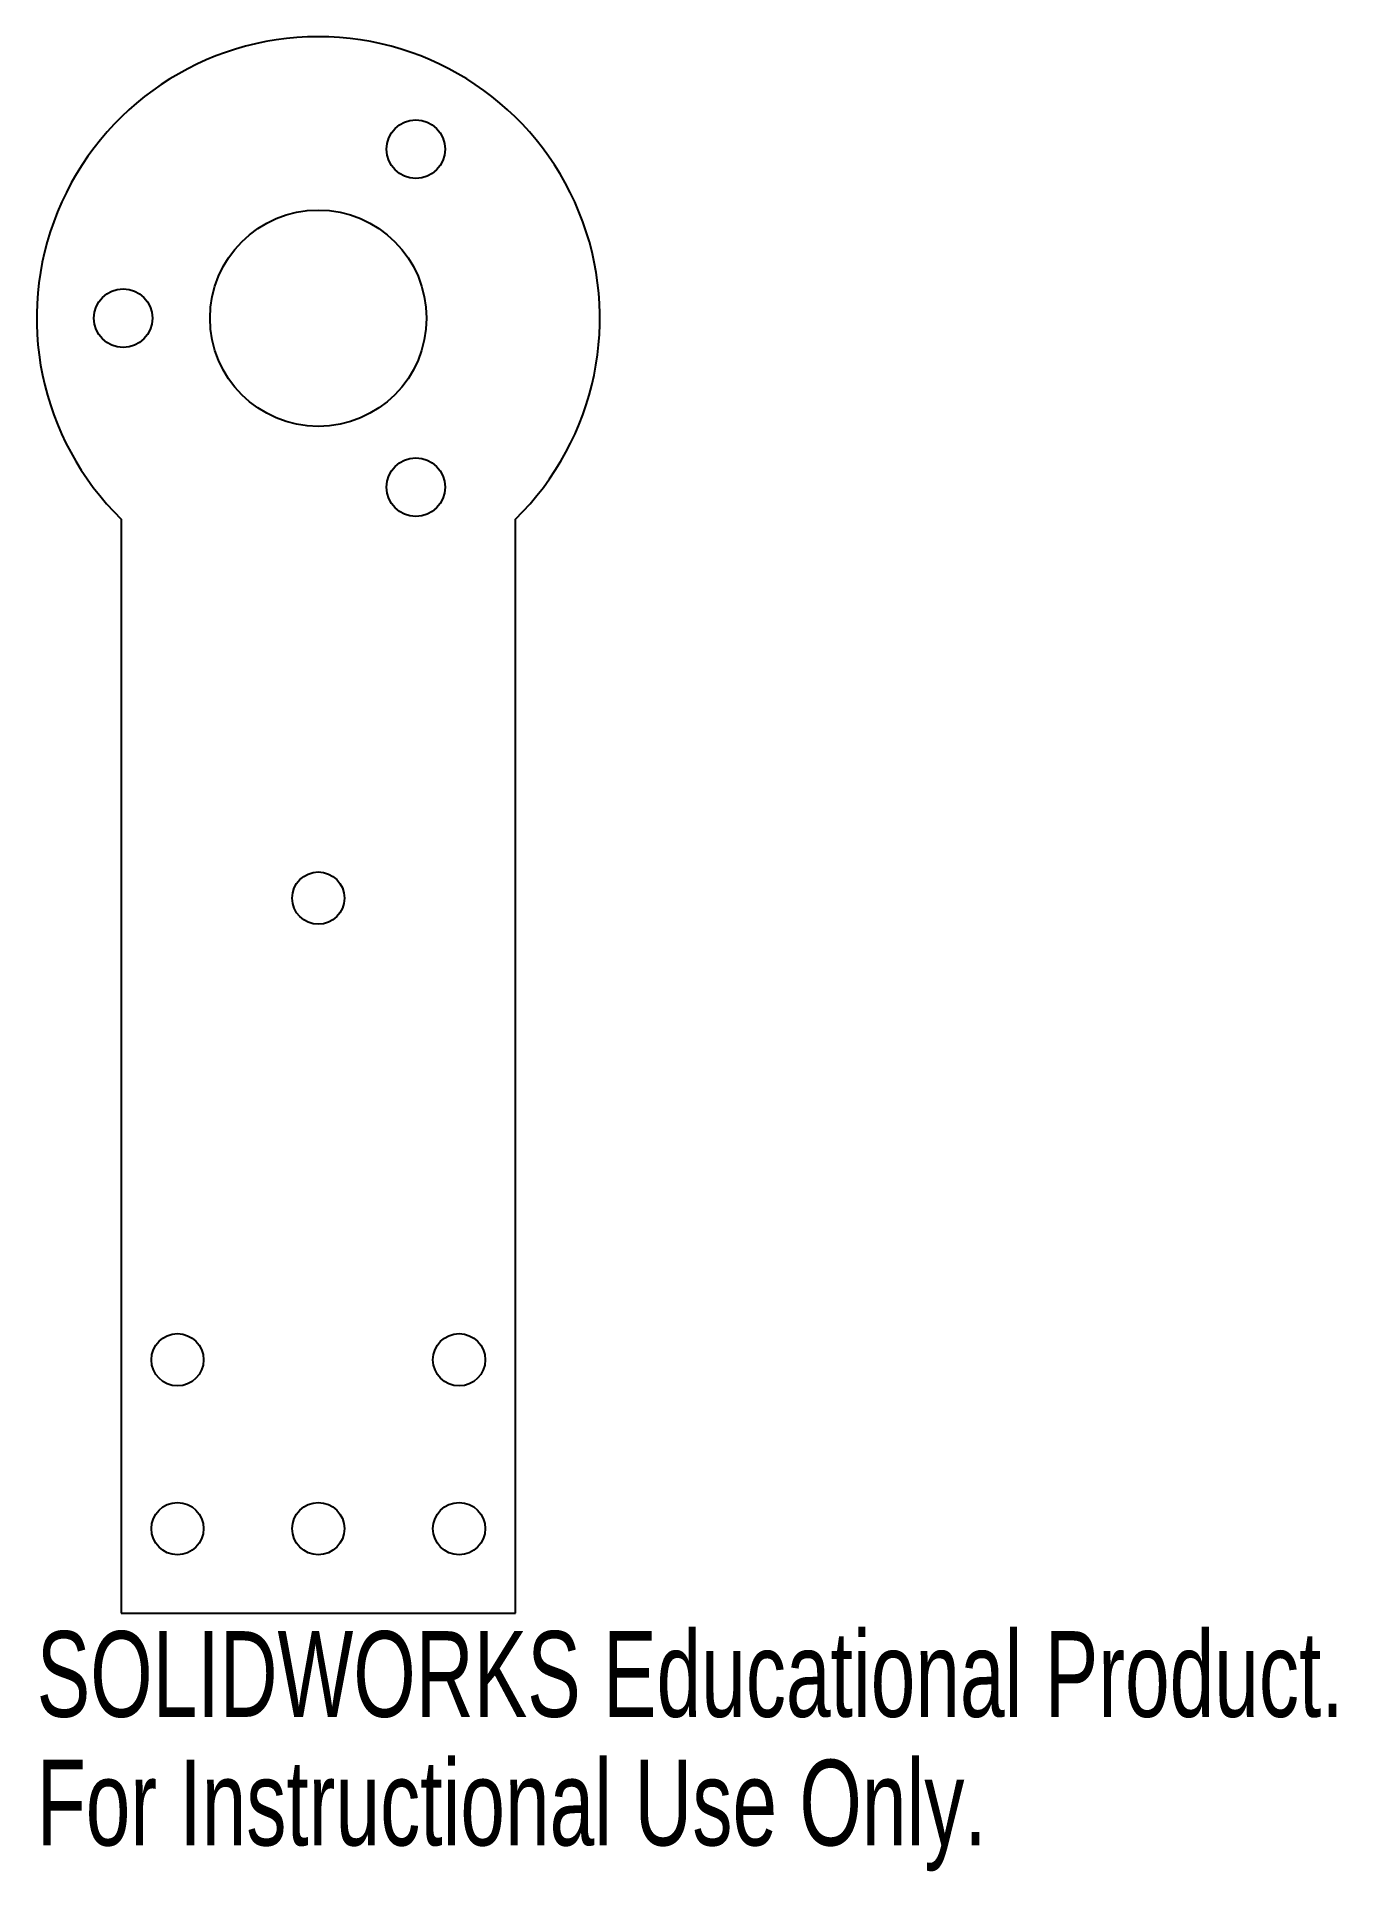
# Model space of a CAD drawing. Header units: inches. Extents: x -0.63 to 2.26, y -3.45 to 0.63.
import ezdxf

# ---------------------------------------------------------------- set-up
doc = ezdxf.new("R2010")
doc.units = ezdxf.units.IN
doc.header["$MEASUREMENT"] = 0
doc.styles.add('SLDTEXTSTYLE0', font='TXT', dxfattribs={"width": 0.7})

msp = doc.modelspace()

# ---------------------------------------------------------------- linework, layer by layer
at = {"color": 7, "linetype": 'Continuous', "lineweight": 25}
for p, q in [((-0.4375, -0.4463), (-0.4375, -2.875)), ((0.4375, -2.875), (0.4375, -0.4463)), ((-0.4375, -2.875), (0.4375, -2.875))]:
    msp.add_line(p, q, dxfattribs=at)
for centre, radius in [((0.2165, 0.3751), 0.065), ((0, 0), 0.2402), ((-0.4331, 0), 0.065), ((0.2165, -0.3751), 0.065), ((0, -1.2875), 0.058), ((-0.3125, -2.3125), 0.058), ((0.3125, -2.3125), 0.058), ((-0.3125, -2.6875), 0.058), ((0, -2.6875), 0.058), ((0.3125, -2.6875), 0.058)]:
    msp.add_circle(centre, radius, dxfattribs=at)
msp.add_arc((0, 0), 0.625, 314.427, 225.573, dxfattribs=at)

# ---------------------------------------------------------------- texts
at = {"color": 7, "linetype": 'Continuous', "char_height": 0.1903, "attachment_point": 1, "style": 'SLDTEXTSTYLE0'}
for s, insert in [('SOLIDWORKS Educational Product.', (-0.625, -2.9151)), ('For Instructional Use Only.', (-0.625, -3.2006))]:
    msp.add_mtext(s, dxfattribs=dict(at, insert=insert))

doc.saveas('drawing.dxf')
